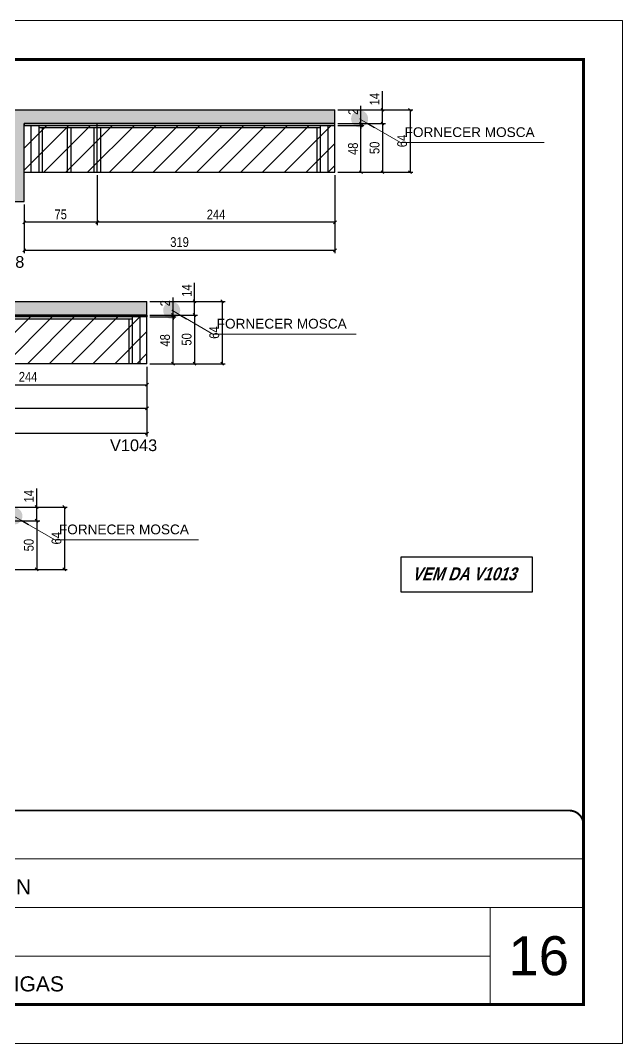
# Model space of a CAD drawing. Extents: x 3309 to 9563, y -2522 to 14608.
# Drawn here: x 8945 to 9563, y 10112 to 11162 of the extents above; entities that cross this region are included whole.
import ezdxf

# ---------------------------------------------------------------- set-up
doc = ezdxf.new("R2010")
doc.units = 0
doc.linetypes.add('CONTINUO', pattern=[0])
doc.linetypes.add('DASHED', pattern=[0.75, 0.5, -0.25])
for name, color, linetype in [('5', 5, 'Continuous'), ('COTA', 241, 'Continuous'), ('NOMENCLATURA', 7, 'Continuous'), ('Painéis', 200, 'Continuous'), ('SARR_2.2x7', 40, 'Continuous'), ('SARR_3.5x7', 81, 'Continuous')]:
    doc.layers.add(name, color=color, linetype=linetype)
for name, color, linetype, lineweight in [('CARIMBO', 255, 'Continuous', 9), ('Folhas', 255, 'Continuous', 9), ('Hachura', 251, 'Continuous', 9), ('SARRAFO DE PRESSAO', 251, 'DASHED', 9)]:
    doc.layers.add(name, color=color, linetype=linetype, lineweight=lineweight)
doc.styles.add('ARIAL', font='arial.ttf')
doc.styles.add('COTA TECNICA', font='techl___.ttf', dxfattribs={"height": 10})
doc.styles.get("Standard").update_dxf_attribs({"font": 'arial.ttf'})
doc.styles.add('TECNICA', font='techb___.ttf', dxfattribs={"height": 10})
doc.dimstyles.new('3x', dxfattribs={"dimtxt": 10, "dimasz": 5, "dimexe": 7, "dimexo": 5, "dimgap": 4, "dimtad": 1, "dimdec": 4, "dimlfac": 0.333333, "dimdsep": 46, "dimtxsty": 'Standard', "dimblk": 'DOT', "dimcen": 0.09, "dimclrd": 1, "dimclre": 1, "dimclrt": 2, "dimadec": 0, "dimazin": 2, "dimtfac": 1, "dimtdec": 4, "dimtmove": 0, "dimatfit": 3, "dimldrblk": 'DOT', "dimfxl": 1, "dimtolj": 1, "dimtzin": 0, "dimlwd": 9, "dimlwe": 9, "dimarcsym": 0})
doc.dimstyles.new('PAINEL', dxfattribs={"dimtxt": 10, "dimasz": 3, "dimexe": 3, "dimexo": 3, "dimgap": 3, "dimtad": 1, "dimdec": 1, "dimzin": 12, "dimdsep": 46, "dimtxsty": 'COTA TECNICA', "dimblk1": 'OBLIQUE', "dimblk2": 'OBLIQUE', "dimsah": 1, "dimcen": 0.9, "dimclrd": 4, "dimclre": 4, "dimclrt": 240, "dimadec": 1, "dimazin": 3, "dimtfac": 1, "dimtdec": 1, "dimtmove": 0, "dimatfit": 3, "dimfxl": 1, "dimtolj": 1, "dimtzin": 12, "dimarcsym": 0})

# ---------------------------------------------------------------- blocks, each defined once
blk = doc.blocks.new('9999999999')
at = {"color": 30, "linetype": 'CONTINUO'}
for p, q in [((98564.6, 34379.6), (99584, 34379.6)), ((98564.6, 34329.8), (99488, 34329.8)), ((99584, 34329.8), (99488, 34329.8)), ((99488, 34329.8), (99488, 34230.2)), ((98564.6, 34280), (99488, 34280))]:
    blk.add_line(p, q, dxfattribs=at)
at = {"color": 30, "linetype": 'CONTINUO', "const_width": 2}
blk.add_lwpolyline([(99584, 34230.2), (99584, 34414.4, 0.414214), (99569, 34429.4), (98229, 34429.4, 0.414214), (98214, 34414.4), (98214, 34245.2, 0.414214), (98229, 34230.2), (99584, 34230.2)], format="xyb", dxfattribs=at)
at = {"layer": 'Folhas'}
blk.add_lwpolyline([(98139, 34190.2), (99624, 34190.2), (99624, 35240.2), (98139, 35240.2)], close=True, dxfattribs=at)
at = {"layer": 'Folhas', "color": 30, "const_width": 3}
blk.add_lwpolyline([(98214, 34230.2), (99584, 34230.2), (99584, 35200.2), (98214, 35200.2)], close=True, dxfattribs=at)
at = {"color": 7, "linetype": 'Continuous', "ltscale": 5, "style": 'ARIAL'}
for s, p in [('LEAF LOEFGREN', (98837.7, 34343.3)), ('LATERAIS DE VIGAS', (98837.7, 34243.7))]:
    blk.add_text(s, height=15.483, dxfattribs=at).set_placement(p)
blk = doc.blocks.new('_Oblique')
at = {"color": 0, "linetype": 'ByBlock', "lineweight": -2}
blk.add_line((-0.5, -0.5), (0.5, 0.5), dxfattribs=at)
blk = doc.blocks.new('*D2888')
at = {"layer": 'COTA', "color": 4, "linetype": 'ByBlock', "lineweight": -2, "transparency": 16777216}
for p, q in [((9267.5, 11003.4), (9267.5, 10923.3)), ((8948.5, 10973.4), (8948.5, 10923.3)), ((8948.5, 10926.3), (9267.5, 10926.3))]:
    blk.add_line(p, q, dxfattribs=at)
at = {"layer": 'Defpoints', "color": 0, "linetype": 'ByBlock', "transparency": 16777216}
for p in [(9267.5, 11006.4), (8948.5, 10976.4), (9267.5, 10926.3)]:
    blk.add_point(p, dxfattribs=at)
at = {"layer": 'COTA', "color": 4, "linetype": 'ByBlock', "lineweight": -2, "transparency": 16777216, "xscale": 3, "yscale": 3, "zscale": 3, "rotation": 180}
blk.add_blockref('_Oblique', (8948.5, 10926.3), dxfattribs=at)
at = {"layer": 'COTA', "color": 4, "linetype": 'ByBlock', "lineweight": -2, "transparency": 16777216, "xscale": 3, "yscale": 3, "zscale": 3}
blk.add_blockref('_Oblique', (9267.5, 10926.3), dxfattribs=at)
at = {"layer": 'COTA', "color": 240, "linetype": 'ByBlock', "transparency": 16777216, "insert": (9108, 10934.6), "char_height": 10, "attachment_point": 5, "style": 'COTA TECNICA'}
blk.add_mtext('\\A1;319', dxfattribs=at)
blk = doc.blocks.new('*D2889')
at = {"layer": 'COTA', "color": 4, "lineweight": -2, "transparency": 16777216}
for p, q in [((9023.5, 11003.4), (9023.5, 10952)), ((9267.5, 11003.4), (9267.5, 10952)), ((9267.5, 10955), (9023.5, 10955))]:
    blk.add_line(p, q, dxfattribs=at)
at = {"layer": 'Defpoints', "color": 0, "transparency": 16777216}
for p in [(9023.5, 11006.4), (9267.5, 11006.4), (9023.5, 10955)]:
    blk.add_point(p, dxfattribs=at)
at = {"layer": 'COTA', "color": 4, "lineweight": -2, "transparency": 16777216, "xscale": 3, "yscale": 3, "zscale": 3, "rotation": 180}
blk.add_blockref('_Oblique', (9023.5, 10955), dxfattribs=at)
at = {"layer": 'COTA', "color": 4, "lineweight": -2, "transparency": 16777216, "xscale": 3, "yscale": 3, "zscale": 3}
blk.add_blockref('_Oblique', (9267.5, 10955), dxfattribs=at)
at = {"layer": 'COTA', "color": 240, "transparency": 16777216, "insert": (9145.5, 10963), "char_height": 10, "attachment_point": 5, "style": 'COTA TECNICA'}
blk.add_mtext('\\A1;244', dxfattribs=at)
blk = doc.blocks.new('*D2890')
at = {"layer": 'COTA', "color": 4, "lineweight": -2, "transparency": 16777216}
for p, q in [((9023.5, 11003.4), (9023.5, 10952)), ((8948.5, 10973.4), (8948.5, 10952)), ((9023.5, 10955), (8948.5, 10955))]:
    blk.add_line(p, q, dxfattribs=at)
at = {"layer": 'Defpoints', "color": 0, "transparency": 16777216}
for p in [(9023.5, 11006.4), (8948.5, 10976.4), (8948.5, 10955)]:
    blk.add_point(p, dxfattribs=at)
at = {"layer": 'COTA', "color": 4, "lineweight": -2, "transparency": 16777216, "xscale": 3, "yscale": 3, "zscale": 3, "rotation": 180}
blk.add_blockref('_Oblique', (8948.5, 10955), dxfattribs=at)
at = {"layer": 'COTA', "color": 4, "lineweight": -2, "transparency": 16777216, "xscale": 3, "yscale": 3, "zscale": 3}
blk.add_blockref('_Oblique', (9023.5, 10955), dxfattribs=at)
at = {"layer": 'COTA', "color": 240, "transparency": 16777216, "insert": (8986, 10963.1), "char_height": 10, "attachment_point": 5, "style": 'COTA TECNICA'}
blk.add_mtext('\\A1;75', dxfattribs=at)
blk = doc.blocks.new('*D2896')
at = {"layer": 'COTA', "color": 4, "linetype": 'ByBlock', "lineweight": -2, "transparency": 16777216}
for p, q in [((8534.5, 10806.8), (8534.5, 10735.2)), ((9074.5, 10806.8), (9074.5, 10735.2)), ((9074.5, 10738.2), (8534.5, 10738.2))]:
    blk.add_line(p, q, dxfattribs=at)
at = {"layer": 'Defpoints', "color": 0, "linetype": 'ByBlock', "transparency": 16777216}
for p in [(8534.5, 10809.8), (9074.5, 10809.8), (8534.5, 10738.2)]:
    blk.add_point(p, dxfattribs=at)
at = {"layer": 'COTA', "color": 4, "linetype": 'ByBlock', "lineweight": -2, "transparency": 16777216, "xscale": 3, "yscale": 3, "zscale": 3, "rotation": 180}
blk.add_blockref('_Oblique', (8534.5, 10738.2), dxfattribs=at)
at = {"layer": 'COTA', "color": 4, "linetype": 'ByBlock', "lineweight": -2, "transparency": 16777216, "xscale": 3, "yscale": 3, "zscale": 3}
blk.add_blockref('_Oblique', (9074.5, 10738.2), dxfattribs=at)
at = {"layer": 'COTA', "color": 240, "linetype": 'ByBlock', "transparency": 16777216, "insert": (8804.5, 10746.3), "char_height": 10, "attachment_point": 5, "style": 'COTA TECNICA'}
blk.add_mtext('\\A1;540', dxfattribs=at)
blk = doc.blocks.new('*D2898')
at = {"layer": 'COTA', "color": 4, "lineweight": -2, "transparency": 16777216}
for p, q in [((8778.5, 10806.8), (8778.5, 10761.1)), ((9074.5, 10806.8), (9074.5, 10761.1)), ((8778.5, 10764.1), (9074.5, 10764.1))]:
    blk.add_line(p, q, dxfattribs=at)
at = {"layer": 'Defpoints', "color": 0, "transparency": 16777216}
for p in [(8778.5, 10809.8), (9074.5, 10809.8), (9074.5, 10764.1)]:
    blk.add_point(p, dxfattribs=at)
at = {"layer": 'COTA', "color": 4, "lineweight": -2, "transparency": 16777216, "xscale": 3, "yscale": 3, "zscale": 3, "rotation": 180}
blk.add_blockref('_Oblique', (8778.5, 10764.1), dxfattribs=at)
at = {"layer": 'COTA', "color": 4, "lineweight": -2, "transparency": 16777216, "xscale": 3, "yscale": 3, "zscale": 3}
blk.add_blockref('_Oblique', (9074.5, 10764.1), dxfattribs=at)
at = {"layer": 'COTA', "color": 240, "transparency": 16777216, "insert": (8926.5, 10772.2), "char_height": 10, "attachment_point": 5, "style": 'COTA TECNICA'}
blk.add_mtext('\\A1;296', dxfattribs=at)
blk = doc.blocks.new('*D2900')
at = {"layer": 'COTA', "color": 4, "lineweight": -2, "transparency": 16777216}
for p, q in [((8830.5, 10806.8), (8830.5, 10785.3)), ((9074.5, 10806.8), (9074.5, 10785.3)), ((8830.5, 10788.3), (9074.5, 10788.3))]:
    blk.add_line(p, q, dxfattribs=at)
at = {"layer": 'Defpoints', "color": 0, "transparency": 16777216}
for p in [(8830.5, 10809.8), (9074.5, 10809.8), (9074.5, 10788.3)]:
    blk.add_point(p, dxfattribs=at)
at = {"layer": 'COTA', "color": 4, "lineweight": -2, "transparency": 16777216, "xscale": 3, "yscale": 3, "zscale": 3, "rotation": 180}
blk.add_blockref('_Oblique', (8830.5, 10788.3), dxfattribs=at)
at = {"layer": 'COTA', "color": 4, "lineweight": -2, "transparency": 16777216, "xscale": 3, "yscale": 3, "zscale": 3}
blk.add_blockref('_Oblique', (9074.5, 10788.3), dxfattribs=at)
at = {"layer": 'COTA', "color": 240, "transparency": 16777216, "insert": (8952.5, 10796.4), "char_height": 10, "attachment_point": 5, "style": 'COTA TECNICA'}
blk.add_mtext('\\A1;244', dxfattribs=at)
blk = doc.blocks.new('*D2871')
at = {"layer": 'COTA', "color": 4, "lineweight": -2, "transparency": 16777216}
for p, q in [((8915.5, 10662.7), (8992.8, 10662.7)), ((8989.8, 10662.7), (8989.8, 10598.7)), ((8915.5, 10598.7), (8992.8, 10598.7))]:
    blk.add_line(p, q, dxfattribs=at)
at = {"layer": 'Defpoints', "color": 0, "transparency": 16777216}
for p in [(8912.5, 10662.7, 0), (8912.5, 10598.7, 0), (8989.8, 10598.7)]:
    blk.add_point(p, dxfattribs=at)
at = {"layer": 'COTA', "color": 4, "lineweight": -2, "transparency": 16777216, "xscale": 3, "yscale": 3, "zscale": 3}
for p, rotation in [((8989.8, 10662.7), 90), ((8989.8, 10598.7), 270)]:
    blk.add_blockref('_Oblique', p, dxfattribs=dict(at, rotation=rotation))
at = {"layer": 'COTA', "color": 240, "transparency": 16777216, "insert": (8981.7, 10630.7), "char_height": 10, "attachment_point": 5, "rotation": 90, "style": 'COTA TECNICA'}
blk.add_mtext('\\A1;64', dxfattribs=at)
blk = doc.blocks.new('*D2872')
at = {"layer": 'COTA', "color": 4, "lineweight": -2, "transparency": 16777216}
for p, q in [((8915.5, 10648.7), (8964.4, 10648.7)), ((8961.4, 10648.7), (8961.4, 10598.7)), ((8915.5, 10598.7), (8964.4, 10598.7))]:
    blk.add_line(p, q, dxfattribs=at)
at = {"layer": 'Defpoints', "color": 0, "transparency": 16777216}
for p in [(8912.5, 10648.7, 0), (8912.5, 10598.7, 0), (8961.4, 10598.7)]:
    blk.add_point(p, dxfattribs=at)
at = {"layer": 'COTA', "color": 4, "lineweight": -2, "transparency": 16777216, "xscale": 3, "yscale": 3, "zscale": 3}
for p, rotation in [((8961.4, 10648.7), 90), ((8961.4, 10598.7), 270)]:
    blk.add_blockref('_Oblique', p, dxfattribs=dict(at, rotation=rotation))
at = {"layer": 'COTA', "color": 240, "transparency": 16777216, "insert": (8953.3, 10623.7), "char_height": 10, "attachment_point": 5, "rotation": 90, "style": 'COTA TECNICA'}
blk.add_mtext('\\A1;50', dxfattribs=at)
blk = doc.blocks.new('*D2873')
at = {"layer": 'COTA', "color": 4, "lineweight": -2, "transparency": 16777216}
for p, q in [((8961.4, 10662.7), (8961.4, 10681.8)), ((8915.5, 10662.7), (8964.4, 10662.7)), ((8961.4, 10648.7), (8961.4, 10662.7)), ((8915.5, 10648.7), (8964.4, 10648.7))]:
    blk.add_line(p, q, dxfattribs=at)
at = {"layer": 'Defpoints', "color": 0, "transparency": 16777216}
for p in [(8912.5, 10662.7, 0), (8961.4, 10662.7), (8912.5, 10648.7, 0)]:
    blk.add_point(p, dxfattribs=at)
at = {"layer": 'COTA', "color": 4, "lineweight": -2, "transparency": 16777216, "xscale": 3, "yscale": 3, "zscale": 3}
for p, rotation in [((8961.4, 10662.7), 90), ((8961.4, 10648.7), 270)]:
    blk.add_blockref('_Oblique', p, dxfattribs=dict(at, rotation=rotation))
at = {"layer": 'COTA', "color": 240, "transparency": 16777216, "insert": (8953.4, 10673.8), "char_height": 10, "attachment_point": 5, "rotation": 90, "style": 'COTA TECNICA'}
blk.add_mtext('\\A1;14', dxfattribs=at)
blk = doc.blocks.new('_Dot')
at = {"color": 0, "linetype": 'ByBlock', "lineweight": -2}
blk.add_line((-0.5, 0), (-1, 0), dxfattribs=at)
at = {"color": 0, "linetype": 'ByBlock', "const_width": 0.5}
blk.add_lwpolyline([(-0.25, 0, 1), (0.25, 0, 1)], format="xyb", close=True, dxfattribs=at)
blk = doc.blocks.new('*D2876')
at = {"layer": 'COTA', "color": 4, "lineweight": -2, "transparency": 16777216}
for p, q in [((9077.5, 10873.8), (9154.8, 10873.8)), ((9151.8, 10873.8), (9151.8, 10809.8)), ((9077.5, 10809.8), (9154.8, 10809.8))]:
    blk.add_line(p, q, dxfattribs=at)
at = {"layer": 'Defpoints', "color": 0, "transparency": 16777216}
for p in [(9074.5, 10873.8, 0), (9074.5, 10809.8, 0), (9151.8, 10809.8)]:
    blk.add_point(p, dxfattribs=at)
at = {"layer": 'COTA', "color": 4, "lineweight": -2, "transparency": 16777216, "xscale": 3, "yscale": 3, "zscale": 3}
for p, rotation in [((9151.8, 10873.8), 90), ((9151.8, 10809.8), 270)]:
    blk.add_blockref('_Oblique', p, dxfattribs=dict(at, rotation=rotation))
at = {"layer": 'COTA', "color": 240, "transparency": 16777216, "insert": (9143.7, 10841.8), "char_height": 10, "attachment_point": 5, "rotation": 90, "style": 'COTA TECNICA'}
blk.add_mtext('\\A1;64', dxfattribs=at)
blk = doc.blocks.new('*D2877')
at = {"layer": 'COTA', "color": 4, "lineweight": -2, "transparency": 16777216}
for p, q in [((9077.5, 10859.8), (9126.4, 10859.8)), ((9123.4, 10859.8), (9123.4, 10809.8)), ((9077.5, 10809.8), (9126.4, 10809.8))]:
    blk.add_line(p, q, dxfattribs=at)
at = {"layer": 'Defpoints', "color": 0, "transparency": 16777216}
for p in [(9074.5, 10859.8, 0), (9074.5, 10809.8, 0), (9123.4, 10809.8)]:
    blk.add_point(p, dxfattribs=at)
at = {"layer": 'COTA', "color": 4, "lineweight": -2, "transparency": 16777216, "xscale": 3, "yscale": 3, "zscale": 3}
for p, rotation in [((9123.4, 10859.8), 90), ((9123.4, 10809.8), 270)]:
    blk.add_blockref('_Oblique', p, dxfattribs=dict(at, rotation=rotation))
at = {"layer": 'COTA', "color": 240, "transparency": 16777216, "insert": (9115.3, 10834.8), "char_height": 10, "attachment_point": 5, "rotation": 90, "style": 'COTA TECNICA'}
blk.add_mtext('\\A1;50', dxfattribs=at)
blk = doc.blocks.new('*D2878')
at = {"layer": 'COTA', "color": 4, "lineweight": -2, "transparency": 16777216}
for p, q in [((9123.4, 10873.8), (9123.4, 10892.9)), ((9077.5, 10873.8), (9126.4, 10873.8)), ((9123.4, 10859.8), (9123.4, 10873.8)), ((9077.5, 10859.8), (9126.4, 10859.8))]:
    blk.add_line(p, q, dxfattribs=at)
at = {"layer": 'Defpoints', "color": 0, "transparency": 16777216}
for p in [(9074.5, 10873.8, 0), (9123.4, 10873.8), (9074.5, 10859.8, 0)]:
    blk.add_point(p, dxfattribs=at)
at = {"layer": 'COTA', "color": 4, "lineweight": -2, "transparency": 16777216, "xscale": 3, "yscale": 3, "zscale": 3}
for p, rotation in [((9123.4, 10873.8), 90), ((9123.4, 10859.8), 270)]:
    blk.add_blockref('_Oblique', p, dxfattribs=dict(at, rotation=rotation))
at = {"layer": 'COTA', "color": 240, "transparency": 16777216, "insert": (9115.4, 10884.9), "char_height": 10, "attachment_point": 5, "rotation": 90, "style": 'COTA TECNICA'}
blk.add_mtext('\\A1;14', dxfattribs=at)
blk = doc.blocks.new('*D2879')
at = {"layer": 'COTA', "color": 4, "lineweight": -2, "transparency": 16777216}
for p, q in [((9077.5, 10857.8), (9104.3, 10857.8)), ((9101.3, 10809.8), (9101.3, 10857.8)), ((9077.5, 10809.8), (9104.3, 10809.8))]:
    blk.add_line(p, q, dxfattribs=at)
at = {"layer": 'Defpoints', "color": 0, "transparency": 16777216}
for p in [(9074.5, 10857.8, 0), (9101.3, 10857.8), (9074.5, 10809.8, 0)]:
    blk.add_point(p, dxfattribs=at)
at = {"layer": 'COTA', "color": 4, "lineweight": -2, "transparency": 16777216, "xscale": 3, "yscale": 3, "zscale": 3}
for p, rotation in [((9101.3, 10857.8), 90), ((9101.3, 10809.8), 270)]:
    blk.add_blockref('_Oblique', p, dxfattribs=dict(at, rotation=rotation))
at = {"layer": 'COTA', "color": 240, "transparency": 16777216, "insert": (9093.2, 10833.8), "char_height": 10, "attachment_point": 5, "rotation": 90, "style": 'COTA TECNICA'}
blk.add_mtext('\\A1;48', dxfattribs=at)
blk = doc.blocks.new('*D2880')
at = {"layer": 'COTA', "color": 4, "lineweight": -2, "transparency": 16777216}
for p, q in [((9101.3, 10859.8), (9101.3, 10877.9)), ((9077.5, 10859.8), (9104.3, 10859.8)), ((9077.5, 10857.8), (9104.3, 10857.8)), ((9101.3, 10857.8), (9101.3, 10859.8)), ((9101.3, 10857.8), (9101.3, 10854.8))]:
    blk.add_line(p, q, dxfattribs=at)
at = {"layer": 'Defpoints', "color": 0, "transparency": 16777216}
for p in [(9074.5, 10859.8, 0), (9074.5, 10857.8, 0), (9101.3, 10859.8)]:
    blk.add_point(p, dxfattribs=at)
at = {"layer": 'COTA', "color": 4, "lineweight": -2, "transparency": 16777216, "xscale": 3, "yscale": 3, "zscale": 3}
for p, rotation in [((9101.3, 10859.8), 270), ((9101.3, 10857.8), 90)]:
    blk.add_blockref('_Oblique', p, dxfattribs=dict(at, rotation=rotation))
at = {"layer": 'COTA', "color": 240, "transparency": 16777216, "insert": (9093.3, 10871.9), "char_height": 10, "attachment_point": 5, "rotation": 90, "style": 'COTA TECNICA'}
blk.add_mtext('\\A1;2', dxfattribs=at)
blk = doc.blocks.new('*D2881')
at = {"layer": 'COTA', "color": 4, "lineweight": -2, "transparency": 16777216}
for p, q in [((9270.5, 11070.4), (9347.7, 11070.4)), ((9344.7, 11070.4), (9344.7, 11006.4)), ((9270.5, 11006.4), (9347.7, 11006.4))]:
    blk.add_line(p, q, dxfattribs=at)
at = {"layer": 'Defpoints', "color": 0, "transparency": 16777216}
for p in [(9267.5, 11070.4, 0), (9267.5, 11006.4, 0), (9344.7, 11006.4)]:
    blk.add_point(p, dxfattribs=at)
at = {"layer": 'COTA', "color": 4, "lineweight": -2, "transparency": 16777216, "xscale": 3, "yscale": 3, "zscale": 3}
for p, rotation in [((9344.7, 11070.4), 90), ((9344.7, 11006.4), 270)]:
    blk.add_blockref('_Oblique', p, dxfattribs=dict(at, rotation=rotation))
at = {"layer": 'COTA', "color": 240, "transparency": 16777216, "insert": (9336.6, 11038.4), "char_height": 10, "attachment_point": 5, "rotation": 90, "style": 'COTA TECNICA'}
blk.add_mtext('\\A1;64', dxfattribs=at)
blk = doc.blocks.new('*D2882')
at = {"layer": 'COTA', "color": 4, "lineweight": -2, "transparency": 16777216}
for p, q in [((9270.5, 11056.4), (9319.4, 11056.4)), ((9316.4, 11056.4), (9316.4, 11006.4)), ((9270.5, 11006.4), (9319.4, 11006.4))]:
    blk.add_line(p, q, dxfattribs=at)
at = {"layer": 'Defpoints', "color": 0, "transparency": 16777216}
for p in [(9267.5, 11056.4, 0), (9267.5, 11006.4, 0), (9316.4, 11006.4)]:
    blk.add_point(p, dxfattribs=at)
at = {"layer": 'COTA', "color": 4, "lineweight": -2, "transparency": 16777216, "xscale": 3, "yscale": 3, "zscale": 3}
for p, rotation in [((9316.4, 11056.4), 90), ((9316.4, 11006.4), 270)]:
    blk.add_blockref('_Oblique', p, dxfattribs=dict(at, rotation=rotation))
at = {"layer": 'COTA', "color": 240, "transparency": 16777216, "insert": (9308.3, 11031.4), "char_height": 10, "attachment_point": 5, "rotation": 90, "style": 'COTA TECNICA'}
blk.add_mtext('\\A1;50', dxfattribs=at)
blk = doc.blocks.new('*D2883')
at = {"layer": 'COTA', "color": 4, "lineweight": -2, "transparency": 16777216}
for p, q in [((9316.4, 11070.4), (9316.4, 11089.5)), ((9270.5, 11070.4), (9319.4, 11070.4)), ((9316.4, 11056.4), (9316.4, 11070.4)), ((9270.5, 11056.4), (9319.4, 11056.4))]:
    blk.add_line(p, q, dxfattribs=at)
at = {"layer": 'Defpoints', "color": 0, "transparency": 16777216}
for p in [(9267.5, 11070.4, 0), (9316.4, 11070.4), (9267.5, 11056.4, 0)]:
    blk.add_point(p, dxfattribs=at)
at = {"layer": 'COTA', "color": 4, "lineweight": -2, "transparency": 16777216, "xscale": 3, "yscale": 3, "zscale": 3}
for p, rotation in [((9316.4, 11070.4), 90), ((9316.4, 11056.4), 270)]:
    blk.add_blockref('_Oblique', p, dxfattribs=dict(at, rotation=rotation))
at = {"layer": 'COTA', "color": 240, "transparency": 16777216, "insert": (9308.3, 11081.4), "char_height": 10, "attachment_point": 5, "rotation": 90, "style": 'COTA TECNICA'}
blk.add_mtext('\\A1;14', dxfattribs=at)
blk = doc.blocks.new('*D2884')
at = {"layer": 'COTA', "color": 4, "lineweight": -2, "transparency": 16777216}
for p, q in [((9270.5, 11054.4), (9297.3, 11054.4)), ((9294.3, 11006.4), (9294.3, 11054.4)), ((9270.5, 11006.4), (9297.3, 11006.4))]:
    blk.add_line(p, q, dxfattribs=at)
at = {"layer": 'Defpoints', "color": 0, "transparency": 16777216}
for p in [(9267.5, 11054.4, 0), (9294.3, 11054.4), (9267.5, 11006.4, 0)]:
    blk.add_point(p, dxfattribs=at)
at = {"layer": 'COTA', "color": 4, "lineweight": -2, "transparency": 16777216, "xscale": 3, "yscale": 3, "zscale": 3}
for p, rotation in [((9294.3, 11054.4), 90), ((9294.3, 11006.4), 270)]:
    blk.add_blockref('_Oblique', p, dxfattribs=dict(at, rotation=rotation))
at = {"layer": 'COTA', "color": 240, "transparency": 16777216, "insert": (9286.2, 11030.4), "char_height": 10, "attachment_point": 5, "rotation": 90, "style": 'COTA TECNICA'}
blk.add_mtext('\\A1;48', dxfattribs=at)
blk = doc.blocks.new('*D2885')
at = {"layer": 'COTA', "color": 4, "lineweight": -2, "transparency": 16777216}
for p, q in [((9294.3, 11056.4), (9294.3, 11074.5)), ((9270.5, 11056.4), (9297.3, 11056.4)), ((9270.5, 11054.4), (9297.3, 11054.4)), ((9294.3, 11054.4), (9294.3, 11056.4)), ((9294.3, 11054.4), (9294.3, 11051.4))]:
    blk.add_line(p, q, dxfattribs=at)
at = {"layer": 'Defpoints', "color": 0, "transparency": 16777216}
for p in [(9267.5, 11056.4, 0), (9267.5, 11054.4, 0), (9294.3, 11056.4)]:
    blk.add_point(p, dxfattribs=at)
at = {"layer": 'COTA', "color": 4, "lineweight": -2, "transparency": 16777216, "xscale": 3, "yscale": 3, "zscale": 3}
for p, rotation in [((9294.3, 11056.4), 270), ((9294.3, 11054.4), 90)]:
    blk.add_blockref('_Oblique', p, dxfattribs=dict(at, rotation=rotation))
at = {"layer": 'COTA', "color": 240, "transparency": 16777216, "insert": (9286.3, 11068.4), "char_height": 10, "attachment_point": 5, "rotation": 90, "style": 'COTA TECNICA'}
blk.add_mtext('\\A1;2', dxfattribs=at)

msp = doc.modelspace()

# ---------------------------------------------------------------- hatches: boundary and pattern name
at = {"layer": 'COTA'}
h = msp.add_hatch(dxfattribs=at)
h.set_pattern_fill('AR-CONC', color=256, scale=0.03)
h.set_pattern_definition([(50, (4768.5, 1148.575), (5.46554, -0.4781726), [0.5715, -6.2865]), (355, (4768.5, 1148.575), (-1.0573026, 5.7317054), [0.4572, -5.0292175]), (100.451445, (4768.9555, 1148.535), (4.4082374, 5.2535326), [0.4857003, -5.3427073]), (46.1842, (4768.5, 1150.099), (8.1323712, -1.26127), [0.85725, -9.42975]), (96.63556, (4769.178, 1149.994), (7.122124, 7.422784), [0.728551, -8.014068]), (351.18415, (4768.5, 1150.099), (7.122124, 7.422784), [0.685799, -7.543792]), (21, (4769.262, 1149.718), (4.5484317, -3.067956), [0.5715, -6.2865]), (326, (4769.262, 1149.718), (1.8540609, 5.525639), [0.4572, -5.0292]), (71.451445, (4769.641, 1149.4624), (6.4024926, 2.457683), [0.4857003, -5.342698]), (37.5, (4768.5, 1148.5751), (0.0926581, 2.53665117), [0, -4.96824, 0, -5.1054, 0, -5.04825]), (7.5, (4768.5, 1148.575), (2.0045899, 3.00541724), [0, -2.91084, 0, -4.85394, 0, -1.92405]), (327.5, (4766.8007, 1148.5751), (4.06771786, -0.17186232), [0, -1.905, 0, -5.9436, 0, -7.8867]), (317.5, (4766.0387, 1148.575), (4.4438754, 0.7627947), [0, -2.4765, 0, -3.94716, 0, -5.6007])])
h.paths.add_polyline_path([(8948.54, 11056.38), (9267.5, 11056.38), (9267.5, 11070.38), (8257.54, 11070.38), (8257.54, 11048.38), (8918.54, 11048.38), (8918.54, 10976.38), (8948.54, 10976.38), (8948.54, 11006.38)])
h = msp.add_hatch(dxfattribs=at)
h.set_pattern_fill('AR-CONC', color=256, scale=0.03)
h.set_pattern_definition([(50, (1665.943, 228.822), (5.46554, -0.4781726), [0.5715, -6.2865]), (355, (1665.943, 228.822), (-1.0573026, 5.7317054), [0.4572, -5.0292175]), (100.451445, (1666.3984, 228.7823), (4.4082374, 5.2535326), [0.4857003, -5.3427073]), (46.1842, (1665.943, 230.346), (8.1323712, -1.26127), [0.85725, -9.42975]), (96.63556, (1666.621, 230.241), (7.122124, 7.4227837), [0.7285507, -8.014068]), (351.18415, (1665.943, 230.346), (7.122124, 7.422784), [0.685799, -7.543792]), (21, (1666.705, 229.965), (4.5484317, -3.067956), [0.5715, -6.2865]), (326, (1666.705, 229.965), (1.8540609, 5.525639), [0.4572, -5.0292]), (71.451445, (1667.084, 229.7095), (6.4024926, 2.457683), [0.4857003, -5.3426981]), (37.5, (1665.943, 228.8222), (0.0926581, 2.53665117), [0, -4.96824, 0, -5.1054, 0, -5.04825]), (7.5, (1665.943, 228.8222), (2.0045899, 3.00541724), [0, -2.91084, 0, -4.85394, 0, -1.92405]), (327.5, (1664.2437, 228.8222), (4.06771786, -0.17186232), [0, -1.905, 0, -5.9436, 0, -7.8867]), (317.5, (1663.4817, 228.8222), (4.4438754, 0.7627947), [0, -2.4765, 0, -3.94716, 0, -5.6007])])
h.paths.add_polyline_path([(9074.54, 10859.82), (9074.54, 10873.82), (8257.54, 10873.82), (8257.54, 10859.82), (8534.54, 10859.82)])
at = {"layer": 'Hachura'}
h = msp.add_hatch(dxfattribs=at)
h.set_pattern_fill('ANSI31', color=256, scale=5)
h.set_pattern_definition([(45, (4768.5, 1148.575), (-11.22532, 11.22532), [])])
h.paths.add_polyline_path([(9023.5, 11006.38), (9023.5, 11054.38), (8948.54, 11054.38), (8948.54, 11006.38)])
h.paths.add_polyline_path([(9023.5, 11054.38), (9023.5, 11006.38), (9267.5, 11006.38), (9267.5, 11054.38)])
h.paths.add_polyline_path([(8830.54, 10857.82), (8830.54, 10809.82), (9074.54, 10809.82), (9074.54, 10857.82)])
h.paths.add_polyline_path([(8778.54, 10857.82), (8778.54, 10809.82), (8830.54, 10809.82), (8830.54, 10857.82)])
h.paths.add_polyline_path([(8534.54, 10857.82), (8534.54, 10809.82), (8778.54, 10809.82), (8778.54, 10857.82)])
h.paths.add_polyline_path([(8379.54, 10859.82), (8379.54, 10809.82), (8534.54, 10809.82), (8534.54, 10859.82)])
h.paths.add_polyline_path([(8257.54, 10859.82), (8257.54, 10809.82), (8379.54, 10809.82), (8379.54, 10859.82)])
h.paths.add_polyline_path([(8424.54, 10598.7), (8424.54, 10646.7), (8257.54, 10646.7), (8257.54, 10598.7)])
h.paths.add_polyline_path([(8424.54, 10646.7), (8424.54, 10598.7), (8668.54, 10598.7), (8668.54, 10646.7)])
h.paths.add_polyline_path([(8912.54, 10598.7), (8912.54, 10646.7), (8668.54, 10646.7), (8668.54, 10598.7)])

# ---------------------------------------------------------------- linework, layer by layer
at = {"layer": 'COTA'}
for p, q in [((8257.54, 11070.38), (9267.5, 11070.38)), ((9267.5, 11056.38), (9267.5, 11070.38)), ((8948.54, 10976.38), (8948.54, 11006.38)), ((8918.54, 10976.38), (8948.54, 10976.38)), ((8257.54, 10873.82), (9074.54, 10873.82)), ((9074.54, 10859.82), (9074.54, 10873.82))]:
    msp.add_line(p, q, dxfattribs=at)
at = {"layer": 'NOMENCLATURA'}
msp.add_lwpolyline([(9335.57, 10611.72), (9470.11, 10611.72), (9470.11, 10575.26), (9335.57, 10575.26)], close=True, dxfattribs=at)
at = {"layer": 'Painéis', "linetype": 'ByBlock'}
for p, q in [((8948.54, 11056.38), (9267.5, 11056.38)), ((8948.54, 11006.38), (8948.54, 11056.38)), ((9023.5, 11006.38), (9023.5, 11056.38)), ((9267.5, 11006.38), (9267.5, 11056.38)), ((8948.54, 11006.38), (9267.5, 11006.38)), ((9074.54, 10859.82), (8534.54, 10859.82)), ((9074.54, 10809.82), (9074.54, 10859.82)), ((9074.54, 10809.82), (8534.54, 10809.82))]:
    msp.add_line(p, q, dxfattribs=at)
for points in [[(8948.54, 11054.38), (9267.5, 11054.38), (9267.5, 11056.38), (8948.54, 11056.38)], [(9074.54, 10857.82), (8534.54, 10857.82), (8534.54, 10859.82), (9074.54, 10859.82)]]:
    msp.add_lwpolyline(points, close=True, dxfattribs=at)
at = {"layer": 'SARR_2.2x7', "linetype": 'Continuous'}
for p, q in [((8955.54, 11006.38), (8955.54, 11054.38)), ((8963.54, 11052.18), (9023.5, 11052.18)), ((9023.5, 11052.18), (9252.5, 11052.18)), ((9260.5, 11006.38), (9260.5, 11054.38)), ((9067.54, 10809.82), (9067.54, 10857.82)), ((9059.54, 10855.62), (8778.54, 10855.62))]:
    msp.add_line(p, q, dxfattribs=at)
at = {"layer": 'SARR_3.5x7'}
for p, q in [((8963.54, 11054.38), (8963.54, 11006.38)), ((8967.04, 11052.18), (8967.04, 11006.38)), ((8992.73, 11052.18), (8992.73, 11006.38)), ((8996.23, 11052.18), (8996.23, 11006.38)), ((9020, 11052.18), (9020, 11006.38)), ((9027, 11052.18), (9027, 11006.38)), ((9249, 11052.18), (9249, 11006.38)), ((9252.5, 11054.38), (9252.5, 11006.38)), ((9059.54, 10857.82), (9059.54, 10809.82)), ((9056.04, 10855.62), (9056.04, 10809.82))]:
    msp.add_line(p, q, dxfattribs=at)

# ---------------------------------------------------------------- block references
at = {"layer": 'SARRAFO DE PRESSAO', "color": 6, "linetype": 'ByBlock'}
msp.add_blockref('9999999999', (-90061.11, -24078.07), dxfattribs=at)

# ---------------------------------------------------------------- texts
at = {"layer": '5', "linetype": 'Continuous'}
for s, p in [('P18', (8918.83, 10908.29)), ('V1043', (9036.62, 10720.16))]:
    msp.add_text(s, height=12, rotation=359.99996, dxfattribs=at).set_placement(p)
at = {"layer": 'CARIMBO', "style": 'ARIAL'}
for s, height, p in [('FORNECER MOSCA', 10, (9339.11, 11042.5, 0)), ('FORNECER MOSCA', 10, (9146.15, 10845.94, 0)), ('FORNECER MOSCA', 10, (8984.15, 10634.81, 0)), ('16', 40, (9445.73, 10182.28))]:
    msp.add_text(s, height=height, dxfattribs=at).set_placement(p)
at = {"layer": 'NOMENCLATURA', "insert": (9400, 10600.76, 0), "char_height": 13.2, "width": 300.2766, "attachment_point": 2, "style": 'TECNICA'}
msp.add_mtext('{\\Q19;VEM DA V1013}', dxfattribs=at)

# ---------------------------------------------------------------- dimensions: what is measured, and where the dimension line sits
at = {"layer": 'COTA'}
for base, p1, p2, angle, picture, middle in [((9316.38, 11070.38, 0), (9267.5, 11056.38), (9267.5, 11070.38), 90, '*D2883', (9308.31, 11081.44, 0)), ((9294.25, 11056.38, 0), (9267.5, 11054.38), (9267.5, 11056.38), 90, '*D2885', (9286.25, 11068.44, 0)), ((9344.75, 11006.38, 0), (9267.5, 11070.38), (9267.5, 11006.38), 90, '*D2881', (9336.64, 11038.38, 0)), ((9316.38, 11006.38, 0), (9267.5, 11056.38), (9267.5, 11006.38), 90, '*D2882', (9308.28, 11031.38, 0)), ((9294.25, 11054.38, 0), (9267.5, 11006.38), (9267.5, 11054.38), 90, '*D2884', (9286.16, 11030.38, 0)), ((9023.5, 10954.97), (9267.5, 11006.38), (9023.5, 11006.38), 180, '*D2889', (9145.5, 10963.04)), ((9123.42, 10873.82, 0), (9074.54, 10859.82), (9074.54, 10873.82), 90, '*D2878', (9115.35, 10884.88, 0)), ((9101.29, 10859.82, 0), (9074.54, 10857.82), (9074.54, 10859.82), 90, '*D2880', (9093.29, 10871.88, 0)), ((9151.79, 10809.82, 0), (9074.54, 10873.82), (9074.54, 10809.82), 90, '*D2876', (9143.68, 10841.82, 0)), ((9123.42, 10809.82, 0), (9074.54, 10859.82), (9074.54, 10809.82), 90, '*D2877', (9115.31, 10834.82, 0)), ((9101.29, 10857.82, 0), (9074.54, 10809.82), (9074.54, 10857.82), 90, '*D2879', (9093.2, 10833.82, 0)), ((8961.42, 10662.7, 0), (8912.54, 10648.7), (8912.54, 10662.7), 90, '*D2873', (8953.35, 10673.76, 0)), ((8989.79, 10598.7, 0), (8912.54, 10662.7), (8912.54, 10598.7), 90, '*D2871', (8981.68, 10630.7, 0)), ((8961.42, 10598.7, 0), (8912.54, 10648.7), (8912.54, 10598.7), 90, '*D2872', (8953.31, 10623.7, 0))]:
    dim = msp.add_linear_dim(base=base, p1=p1, p2=p2, angle=angle, dimstyle='PAINEL', dxfattribs=at)
    dim.commit()
    dim.dimension.update_dxf_attribs({"geometry": picture, "text_midpoint": middle})
at = {"layer": 'COTA', "linetype": 'ByBlock'}
dim = msp.add_linear_dim(base=(9267.5, 10926.3), p1=(8948.54, 10976.38), p2=(9267.5, 11006.38), dimstyle='PAINEL', dxfattribs=at)
dim.commit()
dim.dimension.update_dxf_attribs({"geometry": '*D2888', "text_midpoint": (9108.02, 10934.55)})
at = {"layer": 'COTA'}
dim = msp.add_linear_dim(base=(8948.54, 10954.97), p1=(9023.5, 11006.38), p2=(8948.54, 10976.38), angle=180, dimstyle='PAINEL', override={"dimtmove": 1}, dxfattribs=at)
dim.commit()
dim.dimension.update_dxf_attribs({"geometry": '*D2890', "text_midpoint": (8986.02, 10963.08)})
at = {"layer": 'COTA', "linetype": 'ByBlock'}
dim = msp.add_linear_dim(base=(8534.54, 10738.17), p1=(9074.54, 10809.82), p2=(8534.54, 10809.82), angle=180, dimstyle='PAINEL', dxfattribs=at)
dim.commit()
dim.dimension.update_dxf_attribs({"geometry": '*D2896', "text_midpoint": (8804.54, 10746.28)})
at = {"layer": 'COTA'}
for base, p1, picture, middle in [((9074.54, 10764.12), (8778.54, 10809.82), '*D2898', (8926.54, 10772.25)), ((9074.54, 10788.29), (8830.54, 10809.82), '*D2900', (8952.54, 10796.36))]:
    dim = msp.add_linear_dim(base=base, p1=p1, p2=(9074.54, 10809.82), dimstyle='PAINEL', override={"dimtmove": 1}, dxfattribs=at)
    dim.commit()
    dim.dimension.update_dxf_attribs({"geometry": picture, "text_midpoint": middle})

# ---------------------------------------------------------------- leaders
at = {"layer": 'Hachura'}
for points in [[(9292.92, 11061.2, 0), (9335.03, 11036.77, 0), (9482.48, 11036.77, 0)], [(9099.95, 10864.64, 0), (9142.07, 10840.21, 0), (9289.51, 10840.21, 0)], [(8937.95, 10653.52, 0), (8980.07, 10629.09, 0), (9127.51, 10629.09, 0)]]:
    msp.add_leader(points, dimstyle='3x', override={"dimasz": 17.5, "dimgap": 4, "dimtad": 0}, dxfattribs=at)

doc.saveas('drawing.dxf')
